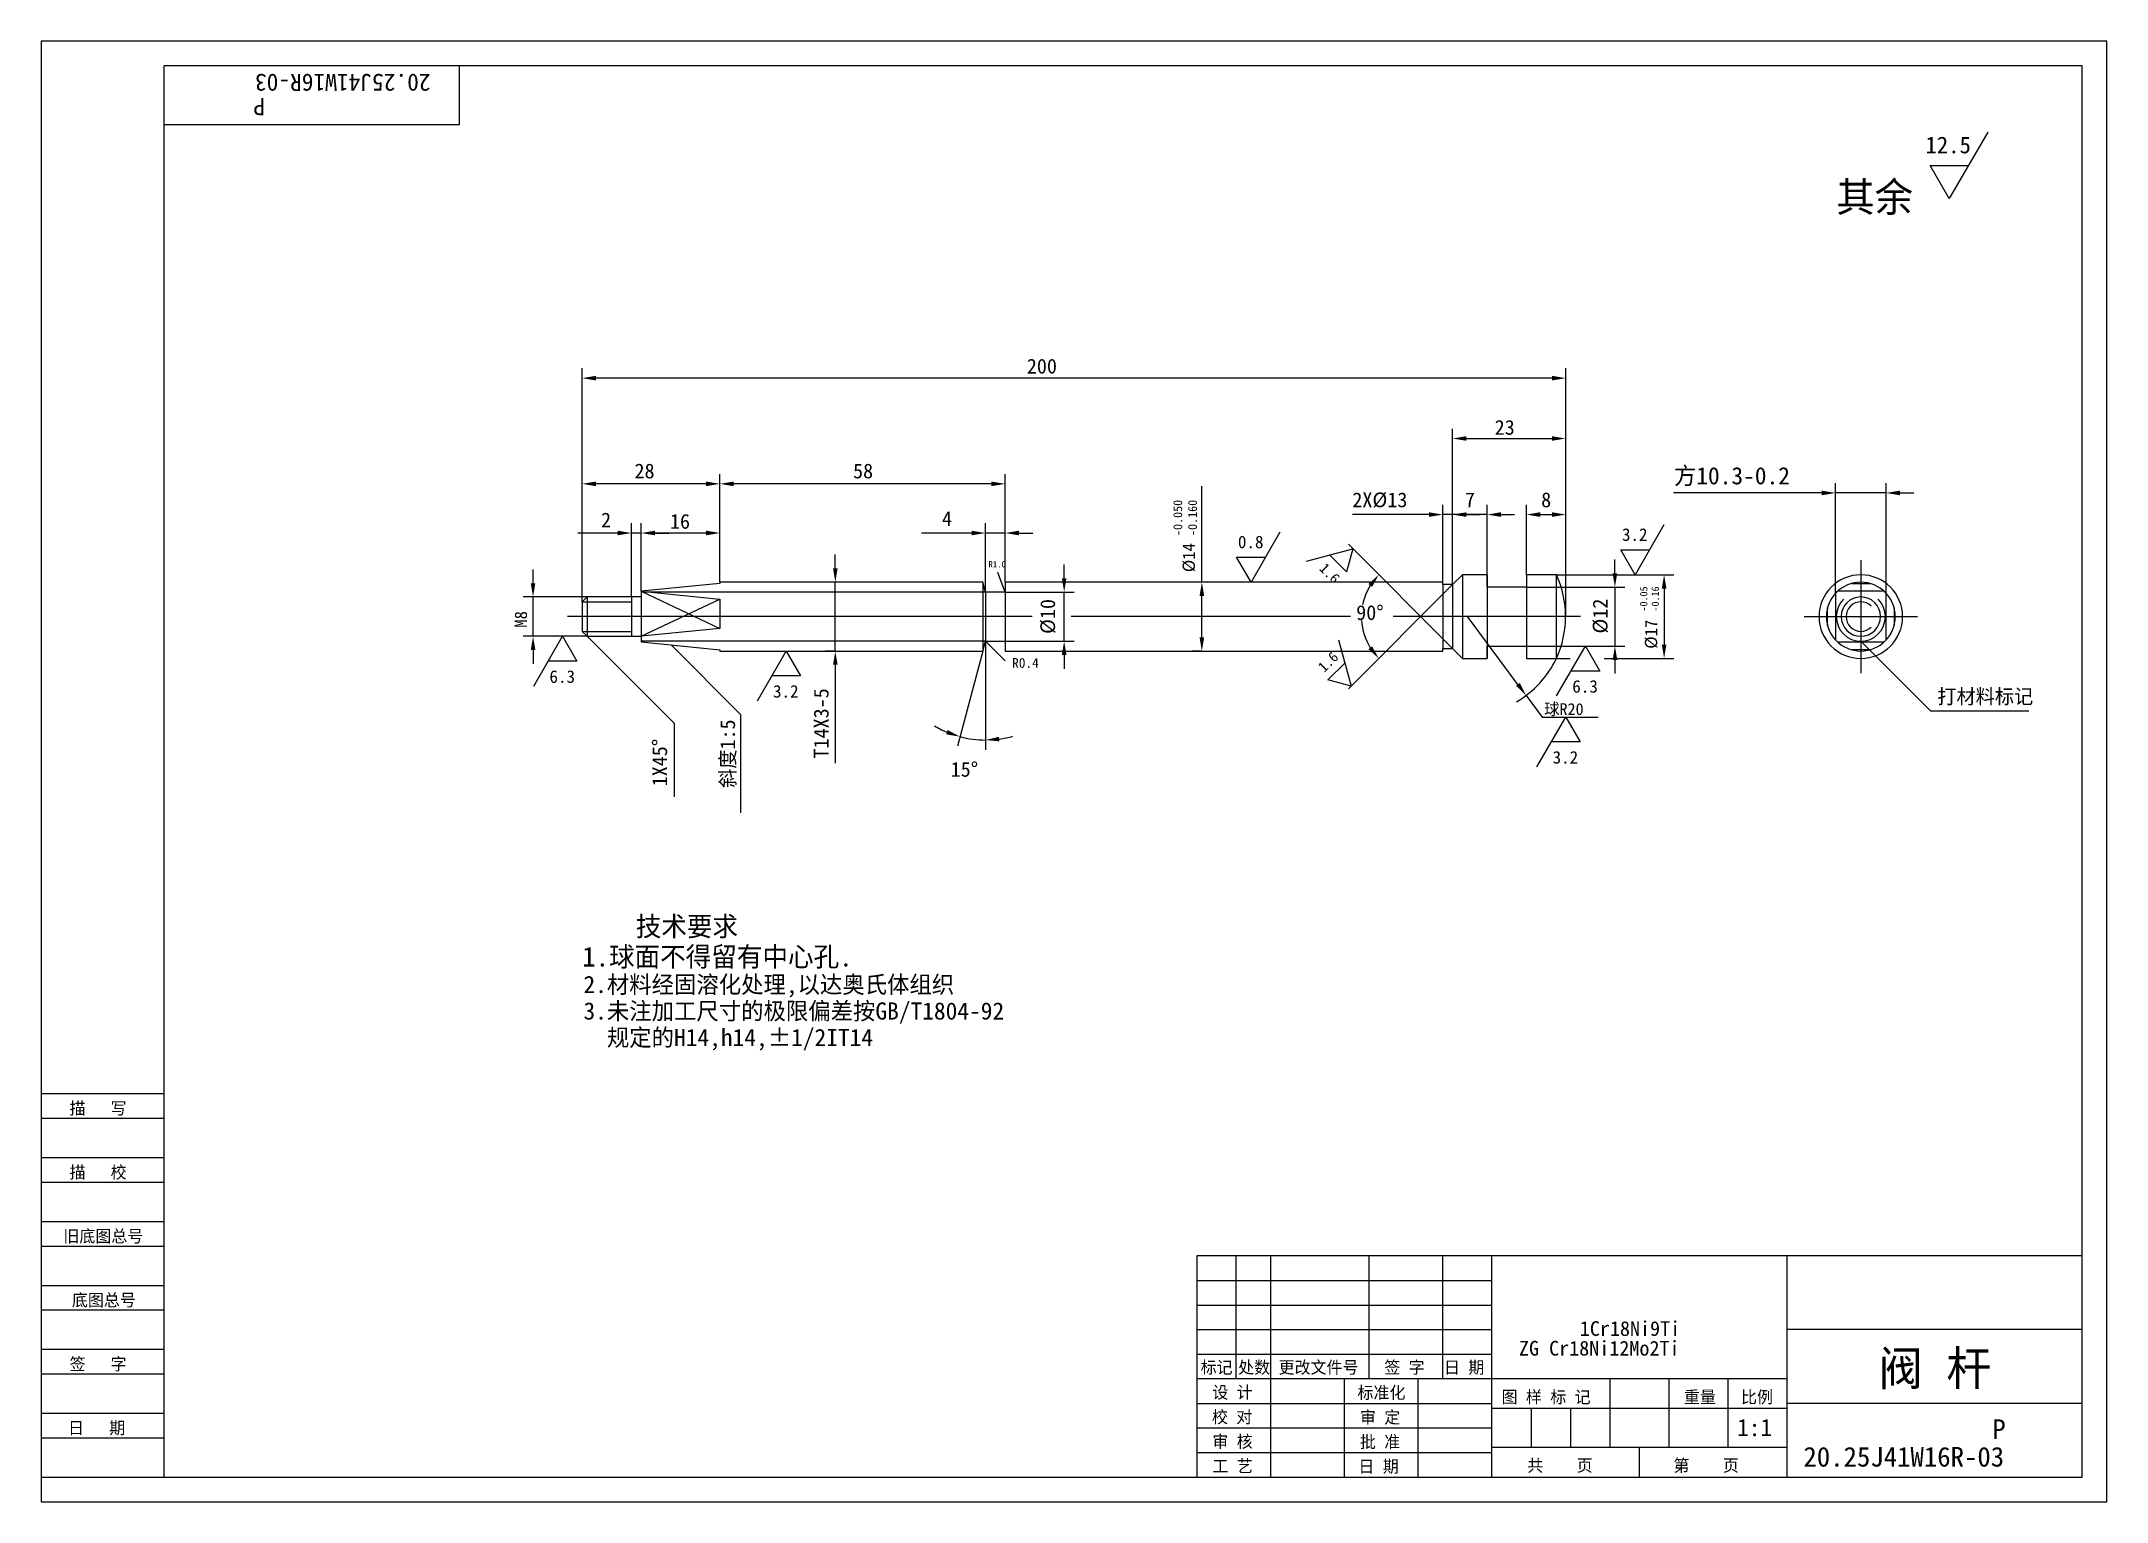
# Model space of a CAD drawing. Header units: metres. Extents: x 0 to 420, y 0 to 297.
import ezdxf

# ---------------------------------------------------------------- set-up
doc = ezdxf.new("R2010")
doc.units = ezdxf.units.M
for name, color, linetype in [('C', 6, 'Continuous'), ('D', 1, 'Continuous'), ('FL', 5, 'Continuous'), ('HA', 5, 'Continuous'), ('T', 7, 'Continuous'), ('TL', 4, 'Continuous')]:
    doc.layers.add(name, color=color, linetype=linetype)

# ---------------------------------------------------------------- blocks, each defined once
blk = doc.blocks.new('TUKUN3')
at = {"layer": 'FL'}
for p, q in [((0, 297), (0, 0)), ((420, 297), (0, 297)), ((420, 0), (420, 297)), ((0, 78), (25, 78)), ((0, 70), (25, 70)), ((0, 65), (25, 65)), ((0, 57), (25, 57)), ((0, 52), (25, 52)), ((243, 25), (243, 50)), ((250, 5), (250, 50)), ((270, 25), (270, 50)), ((285, 25), (285, 50)), ((0, 44), (25, 44)), ((235, 45), (295, 45)), ((0, 39), (25, 39)), ((235, 40), (295, 40)), ((235, 35), (295, 35)), ((0, 31), (25, 31)), ((235, 30), (295, 30)), ((0, 26), (25, 26)), ((280, 5), (280, 25)), ((0, 18), (25, 18)), ((235, 20), (295, 20)), ((0, 13), (25, 13)), ((235, 15), (295, 15)), ((235, 10), (295, 10)), ((0, 0), (420, 0))]:
    blk.add_line(p, q, dxfattribs=at)
at = {"layer": 'TL'}
for p, q in [((25, 5), (25, 292)), ((415, 292), (25, 292)), ((85, 292), (85, 280)), ((415, 5), (415, 292)), ((85, 280), (25, 280)), ((0, 83), (25, 83)), ((235, 50), (235, 5)), ((415, 50), (235, 50)), ((295, 5), (295, 50)), ((355, 5), (355, 50)), ((415, 35), (355, 35)), ((355, 25), (235, 25)), ((265, 5), (265, 25)), ((319, 11), (319, 25)), ((331, 11), (331, 25)), ((343, 11), (343, 25)), ((295, 19), (355, 19)), ((303, 11), (303, 19)), ((311, 11), (311, 19)), ((415, 20), (355, 20)), ((355, 11), (295, 11)), ((325, 5), (325, 11)), ((0, 5), (415, 5))]:
    blk.add_line(p, q, dxfattribs=at)
at = {"layer": 'T'}
for s, p in [('描   写', (5.74, 78.76)), ('描   校', (5.74, 65.76)), ('旧底图总号', (4.49, 52.76)), ('底图总号', (6.22, 39.76)), ('签   字', (5.74, 26.76)), ('标记', (235.75, 26.07)), ('处数', (243.38, 26.07)), ('更改文件号', (251.61, 26.07)), ('签 字', (273.1, 26.07)), ('日 期', (285.23, 26.07)), ('设 计', (238.14, 20.99)), ('标准化', (267.65, 20.93)), ('图 样 标 记', (296.95, 20.04)), ('重量', (334.03, 20.04)), ('比例', (345.64, 20.04)), ('校 对', (238.05, 15.99)), ('审 定', (268.13, 15.93)), ('日   期', (5.45, 13.76)), ('审 核', (238.14, 10.99)), ('批 准', (268.13, 10.93)), ('工 艺', (238.14, 5.99)), ('日 期', (267.84, 5.93)), ('共    页', (302.18, 6.13)), ('第    页', (331.9, 6.13))]:
    blk.add_text(s, height=2.5, dxfattribs=at).set_placement(p)

msp = doc.modelspace()

# ---------------------------------------------------------------- linework, layer by layer
at = {"layer": 'C'}
for points in [[(370, 191.5), (370, 168.5)], [(201.5, 180), (107, 180)], [(266.2, 180), (209.45, 180)], [(313, 180), (274.93, 180)], [(358.5, 180), (381.5, 180)]]:
    msp.add_lwpolyline(points, dxfattribs=at)
at = {"layer": 'D'}
for p, q in [((395.81, 278.52), (388, 265)), ((388, 265), (384.1, 271.76)), ((384.1, 271.76), (391.9, 271.76)), ((110, 183), (110, 230.5)), ((307.2, 228.5), (112.8, 228.5)), ((310, 180), (310, 230.5)), ((287, 202.75), (287, 218.22)), ((289.8, 216.22), (307.2, 216.22)), ((310, 216.22), (310, 218.22)), ((310, 180), (310, 210.5)), ((110, 183), (110, 209)), ((135.2, 207), (112.8, 207)), ((138, 187), (138, 209)), ((138, 187), (138, 209)), ((193.2, 207), (140.8, 207)), ((196, 187), (196, 209)), ((236, 187), (236, 206.54)), ((364.85, 184.74), (364.85, 207.15)), ((375.15, 184.74), (375.15, 207.15)), ((285, 187), (285, 202.75)), ((287, 186.5), (287, 202.75)), ((287, 200.75), (287, 202.75)), ((294, 188.5), (294, 202.75)), ((302, 188.5), (302, 202.75)), ((310, 200.75), (310, 202.75)), ((359.25, 205.15), (331.92, 205.15)), ((362.05, 205.15), (359.25, 205.15)), ((375.15, 205.15), (364.85, 205.15)), ((377.95, 205.15), (380.75, 205.15)), ((120, 184), (120, 199)), ((122, 185.15), (122, 199)), ((122, 185.15), (122, 199)), ((138, 187), (138, 199)), ((192, 185), (192, 199)), ((196, 187), (196, 199)), ((279.4, 200.75), (266.6, 200.75)), ((282.2, 200.75), (279.4, 200.75)), ((287, 200.75), (285, 200.75)), ((294, 200.75), (287, 200.75)), ((289.8, 200.75), (292.6, 200.75)), ((296.8, 200.75), (299.6, 200.75)), ((304.8, 200.75), (307.2, 200.75)), ((310, 180), (310, 200.5)), ((329.96, 198.64), (324.1, 188.5)), ((114.4, 197), (109.07, 197)), ((117.2, 197), (114.4, 197)), ((122, 197), (120, 197)), ((135.2, 197), (124.8, 197)), ((124.8, 197), (127.6, 197)), ((186.4, 197), (178.98, 197)), ((189.2, 197), (186.4, 197)), ((196, 197), (192, 197)), ((198.8, 197), (201.6, 197)), ((251.85, 197.14), (246, 187)), ((257.28, 191.27), (266.71, 193.79)), ((266.71, 193.79), (265.44, 189.08)), ((287, 173.5), (265.79, 194.71)), ((324.1, 188.5), (321.18, 193.57)), ((321.18, 193.57), (327.03, 193.57)), ((100, 186.8), (100, 189.6)), ((161.46, 189.8), (161.46, 192.6)), ((208, 187.8), (208, 190.6)), ((243.07, 192.07), (248.93, 192.07)), ((246, 187), (243.07, 192.07)), ((265.44, 189.08), (261.99, 192.53)), ((320, 188.8), (320, 191.6)), ((161.46, 187), (159.46, 187)), ((161.46, 173), (161.46, 187)), ((196, 185), (210, 185)), ((208, 175), (208, 185)), ((236, 187), (234, 187)), ((287, 186.5), (265.79, 165.29)), ((302, 186), (322, 186)), ((308.1, 188.5), (332, 188.5)), ((320, 186), (320, 174)), ((330, 185.7), (330, 174.3)), ((111, 184), (98, 184)), ((100, 176), (100, 184)), ((236, 175.8), (236, 184.2)), ((300.27, 166.21), (290, 180)), ((111, 176), (98, 176)), ((100, 173.2), (100, 170.4)), ((100.15, 165.86), (106, 176)), ((106, 176), (108.93, 170.93)), ((145.61, 162.86), (151.46, 173)), ((151.46, 173), (154.39, 167.93)), ((161.46, 173), (159.46, 173)), ((196, 175), (210, 175)), ((236, 173), (234, 173)), ((263.82, 175.27), (266.35, 165.85)), ((302, 174), (322, 174)), ((308.15, 163.86), (314, 174)), ((314, 174), (316.93, 168.93)), ((108.93, 170.93), (103.07, 170.93)), ((161.46, 170.2), (161.46, 167.4)), ((208, 172.2), (208, 169.4)), ((261.63, 167.11), (265.08, 170.56)), ((308.1, 171.5), (310.88, 171.5)), ((316.93, 168.93), (311.07, 168.93)), ((317.78, 171.5), (332, 171.5)), ((320, 171.2), (320, 168.4)), ((154.39, 167.93), (148.54, 167.93)), ((161.46, 167.4), (161.46, 150.17)), ((266.35, 165.85), (261.63, 167.11)), ((301.95, 163.96), (305.21, 159.58)), ((304.14, 149.44), (309.99, 159.58)), ((305.21, 159.58), (316.56, 159.58)), ((309.99, 159.58), (312.92, 154.51)), ((192, 155), (192, 152.9)), ((312.92, 154.51), (307.07, 154.51))]:
    msp.add_line(p, q, dxfattribs=at)
for points in [[(196, 185), (194.5, 189)], [(111, 176), (128.68, 158.32), (128.68, 143.32)], [(128.05, 174.25), (142.19, 160.1), (142.19, 140.1)], [(191.46, 173), (186.29, 153.68)], [(192, 175), (192, 155)], [(192, 175), (196, 171)], [(370, 175), (384.14, 160.86), (404.14, 160.86)]]:
    msp.add_lwpolyline(points, dxfattribs=at)
msp.add_lwpolyline([(300, 162.68, 0.15), (308.1, 171.5, 0.15)], format="xyb", dxfattribs=at)
for centre, radius, start, end in [((280.5, 180), 12.05, 148.34, 168.52), ((280.5, 180), 12.05, 183.71, 211.66), ((192, 175), 20.1, 239.02, 247.01), ((192, 175), 20.1, 255, 270), ((192, 175), 20.1, 277.99, 285.98)]:
    msp.add_arc(centre, radius, start, end, dxfattribs=at)
for points in [[(112.8, 228.97), (112.8, 228.03), (110, 228.5)], [(307.2, 228.97), (307.2, 228.03), (310, 228.5)], [(289.8, 216.69), (289.8, 215.76), (287, 216.22)], [(307.2, 216.69), (307.2, 215.76), (310, 216.22)], [(112.8, 207.47), (112.8, 206.53), (110, 207)], [(135.2, 207.47), (135.2, 206.53), (138, 207)], [(140.8, 207.47), (140.8, 206.53), (138, 207)], [(193.2, 207.47), (193.2, 206.53), (196, 207)], [(362.05, 205.62), (362.05, 204.68), (364.85, 205.15)], [(377.95, 205.62), (377.95, 204.68), (375.15, 205.15)], [(117.2, 197.47), (117.2, 196.53), (120, 197)], [(124.8, 197.47), (124.8, 196.53), (122, 197)], [(124.8, 197.47), (124.8, 196.53), (122, 197)], [(135.2, 197.47), (135.2, 196.53), (138, 197)], [(189.2, 197.47), (189.2, 196.53), (192, 197)], [(198.8, 197.47), (198.8, 196.53), (196, 197)], [(282.2, 201.22), (282.2, 200.28), (285, 200.75)], [(289.8, 201.22), (289.8, 200.28), (287, 200.75)], [(296.8, 201.22), (296.8, 200.28), (294, 200.75)], [(304.8, 201.22), (304.8, 200.28), (302, 200.75)], [(307.2, 201.22), (307.2, 200.28), (310, 200.75)], [(161, 189.8), (161.93, 189.8), (161.46, 187)], [(99.53, 186.8), (100.47, 186.8), (100, 184)], [(207.53, 187.8), (208.47, 187.8), (208, 185)], [(235.53, 184.2), (236.47, 184.2), (236, 187)], [(269.88, 186.62), (270.61, 186.04), (271.98, 188.52)], [(319.53, 188.8), (320.47, 188.8), (320, 186)], [(329.53, 185.7), (330.47, 185.7), (330, 188.5)], [(99.53, 173.2), (100.47, 173.2), (100, 176)], [(161, 170.2), (161.93, 170.2), (161.46, 173)], [(207.53, 172.2), (208.47, 172.2), (208, 175)], [(235.53, 175.8), (236.47, 175.8), (236, 173)], [(270.61, 173.96), (269.88, 173.38), (271.98, 171.48)], [(319.53, 171.2), (320.47, 171.2), (320, 174)], [(329.53, 174.3), (330.47, 174.3), (330, 171.5)], [(299.9, 165.93), (300.65, 166.49), (301.95, 163.96)], [(184.3, 156.94), (184, 156.06), (186.8, 155.59)], [(194.83, 154.63), (194.76, 155.56), (192, 154.9)]]:
    msp.add_solid(points, dxfattribs=at)
at = {"layer": 'HA'}
for points in [[(122, 185.15), (138, 177.6)], [(192, 185), (122, 185)], [(110, 183), (120, 183)], [(122, 176), (138, 183.55)], [(110, 177), (120, 177)], [(192, 175), (122, 175)]]:
    msp.add_lwpolyline(points, dxfattribs=at)
for points in [[(366.46, 183.54, 2.41), (373.54, 183.54, 2.41)], [(372.12, 182.12, 2.41), (372.12, 177.88, 2.41)]]:
    msp.add_lwpolyline(points, format="xyb", dxfattribs=at)
at = {"layer": 'TL'}
for points in [[(308.1, 188.5), (302, 188.5), (302, 186), (294, 186), (294, 188.5), (294, 188.5), (294, 188.5), (289, 188.5), (287, 186.5), (285, 186.5), (285, 187), (196, 187), (196, 185), (192, 185), (191.46, 187), (138, 187), (138, 186.75), (122, 185.15), (122, 184), (120, 184), (111, 184), (110, 183), (110, 177), (111, 176), (122, 176), (122, 174.85), (138, 173.25), (138, 173), (191.46, 173), (192, 175), (196, 175), (196, 173), (285, 173), (285, 173.5), (287, 173.5), (289, 171.5), (294, 171.5), (294, 171.5), (294, 171.5), (294, 174), (302, 174), (302, 171.5), (308.1, 171.5), (308.1, 188.5)], [(122, 185.15), (138, 183.55), (138, 177.6), (122, 176)], [(191.46, 187), (191.46, 173)], [(192, 185), (192, 175)], [(196, 185), (196, 175)], [(285, 186.5), (285, 173.5)], [(287, 186.5), (287, 173.5)], [(289, 188.5), (289, 171.5)], [(294, 188.5), (294, 171.5)], [(294, 186), (294, 174)], [(302, 186), (302, 174)], [(374.74, 185.15), (365.26, 185.15)], [(368.15, 186.75), (371.85, 186.75)], [(111, 184), (111, 176)], [(120, 184), (120, 176)], [(122, 184), (122, 176)], [(363.25, 178.15), (363.25, 181.85)], [(364.85, 184.74), (364.85, 175.26)], [(375.15, 175.26), (375.15, 184.74)], [(376.75, 181.85), (376.75, 178.15)], [(365.26, 174.85), (374.74, 174.85)], [(371.85, 173.25), (368.15, 173.25)]]:
    msp.add_lwpolyline(points, dxfattribs=at)
msp.add_lwpolyline([(308.1, 171.5, 0.22), (308.1, 188.5, 0.22)], format="xyb", dxfattribs=at)
for points in [[(370, 188.5, 1), (370, 171.5, 1)], [(370, 187, 1), (370, 173, 1)], [(370, 184, 1), (370, 176, 1)]]:
    msp.add_lwpolyline(points, format="xyb", close=True, dxfattribs=at)

# ---------------------------------------------------------------- block references
at = {"layer": 'D'}
msp.add_blockref('TUKUN3', (0, 0), dxfattribs=at)

# ---------------------------------------------------------------- texts
for s, height, rotation, p in [('20.25J41W16R-03', 3.5, 180, (79.16, 290.36)), ('P', 3.5, 180, (45.5, 285.46)), ('-0.050', 1.8, 90, (232, 196.4)), ('-0.160', 1.8, 90, (235, 196.4)), ('%%c14', 2.5, 90, (234.59, 189.03)), ('1.6', 2.12, 315, (259.73, 189.61)), ('-0.05', 1.5, 90, (326.59, 181.04)), ('-0.16', 1.5, 90, (328.94, 181.04)), ('M8', 2.5, 90, (98.75, 177.74)), ('%%C10', 3, 90, (206.15, 176.47)), ('%%C12', 3, 90, (318.49, 176.55)), ('%%C17', 2.5, 90, (328.59, 173.46)), ('1.6', 2.12, 45, (260.88, 168.52)), ('T14X3-5', 3, 90, (160.09, 151.14)), ('斜度1:5', 3, 90, (141.07, 145.17)), ('1X45%%d', 3, 90, (127.26, 145.48))]:
    msp.add_text(s, height=height, rotation=rotation, dxfattribs=at).set_placement(p)
for s, height, p in [('12.5', 3.4, (383.14, 274.22)), ('其余', 6, (365.02, 262.33)), ('200', 3, (200.41, 229.43)), ('23', 3, (295.54, 216.98)), ('28', 3, (120.63, 208.12)), ('58', 3, (165.07, 208.12)), ('方10.3-0.2', 3.5, (331.99, 206.9)), ('2X%%C13', 3, (266.6, 202.25)), ('7', 3, (289.5, 202.25)), ('8', 3, (305, 202.25)), ('2', 3, (113.82, 198.15)), ('16', 3, (127.84, 197.87)), ('4', 3, (183.16, 198.42)), ('3.2', 2.55, (321.43, 195.41)), ('0.8', 2.55, (243.33, 193.91)), ('R1.0', 1.3, (192.61, 190)), ('90%%d', 3, (267.39, 179.31)), ('6.3', 2.55, (103.33, 166.53)), ('R0.4', 2, (197.41, 169.59)), ('3.2', 2.55, (148.79, 163.53)), ('6.3', 2.55, (311.33, 164.53)), ('打材料标记', 3, (385.56, 162.27)), ('球R20', 2.4, (305.61, 159.99)), ('3.2', 2.55, (307.32, 150.11)), ('15%%d', 3, (184.92, 147.44)), ('    技术要求', 4, (110, 115)), ('1.球面不得留有中心孔.', 4, (110, 108.84)), ('2.材料经固溶化处理,以达奥氏体组织', 3.5, (110.25, 103.44)), ('3.未注加工尺寸的极限偏差按GB/T1804-92', 3.5, (110.25, 98.05)), ('  规定的H14,h14,%%P1/2IT14', 3.5, (110.25, 92.66)), ('1Cr18Ni9Ti', 3, (312.86, 33.71)), ('ZG Cr18Ni12Mo2Ti', 3, (300.49, 29.71)), ('阀 杆', 7, (373.55, 23.64)), ('1:1', 3.5, (344.83, 13.33)), ('P', 4, (396.75, 12.76)), ('20.25J41W16R-03', 4, (358.33, 7.14))]:
    msp.add_text(s, height=height, dxfattribs=at).set_placement(p)

doc.saveas('drawing.dxf')
